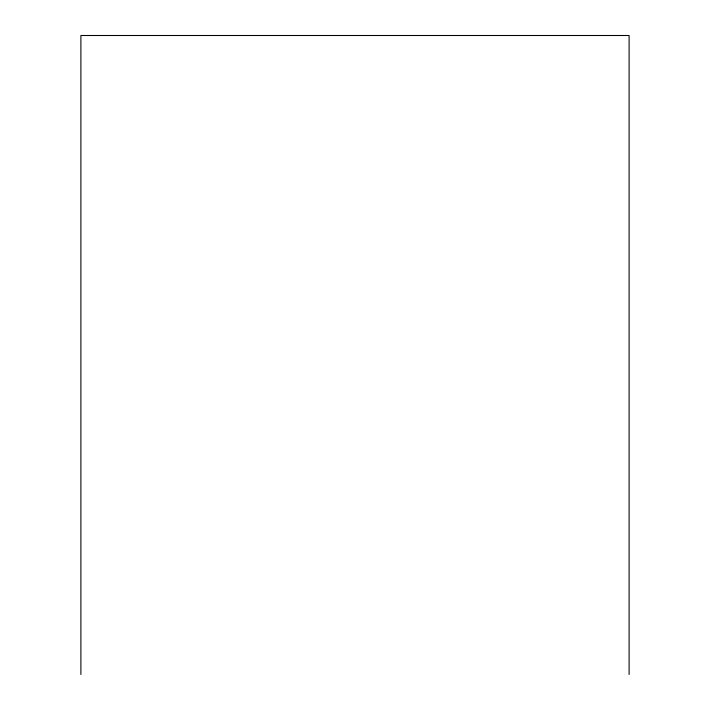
<?xml version="1.0" encoding="UTF-8"?>
<svg xmlns="http://www.w3.org/2000/svg" width="710" height="710" viewBox="0 0 710 710"><rect width="100%" height="100%" fill="white"/><g stroke="black" fill="none" stroke-linecap="round" stroke-linejoin="round"><path stroke-width="1.06" d="M629.104 674.5L629.104 35.5L80.896 35.5L80.896 674.5"/></g></svg>
